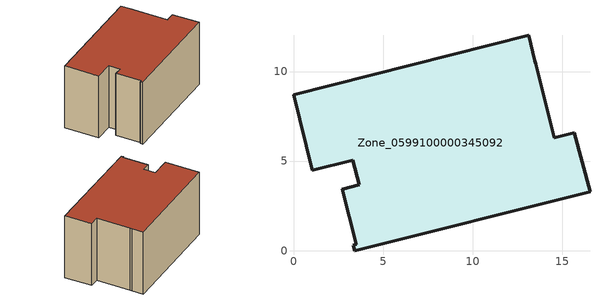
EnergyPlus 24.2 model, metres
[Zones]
Zone_0599100000345092
 floor ground (C_G): 15.66,6.59 16.55,3.29 3.41,0 3.33,0.31 3.49,0.35 2.72,3.43 3.67,3.67 3.32,5.05 1.05,4.48 0,8.71 13.13,12.02 13.48,10.61 13.53,10.43 14.55,6.31 z0
 wall outside (C_F): 16.55,3.29 15.66,6.59 14.55,6.31 13.53,10.43 13.48,10.61 13.13,12.02 0,8.71 1.05,4.48 3.32,5.05 3.67,3.67 2.72,3.43 3.49,0.35 3.33,0.31 3.41,0 16.55,3.29 z0:8.32
 roof outside (C_R): 13.48,10.61 13.13,12.02 0,8.71 1.05,4.48 3.32,5.05 3.67,3.67 2.72,3.43 3.49,0.35 3.33,0.31 3.41,0 16.55,3.29 15.66,6.59 14.55,6.31 13.53,10.43 z8.32
[BUILDING]
Pand.0599100000345092: North Axis=0; Terrain=City; Loads Convergence Tolerance Value=0.04; Temperature Convergence Tolerance Value=0.4; Solar Distribution=FullExterior; Maximum Number of Warmup Days=25; Minimum Number of Warmup Days=1
[Site:Location]
Rotterdam.The.Hague.AP_ZH_NLD Design_Conditions: Latitude=51.96; Longitude=4.45; Time Zone=1; Elevation=-4.5
[SITE:GROUNDTEMPERATURE:BUILDINGSURFACE]
18, 18, 18, 18, 18, 18, 18, 18, 18, 18, 18, 18
[MATERIAL] Thermal Absorptance=0.9; Solar Absorptance=0.7; Visible Absorptance=0.7
Name | Roughness | Thickness | Conductivity | Density | Specific Heat
G.TC.1992-2005 | MediumSmooth | 0.15 | 0.06 | 540 | 1210
F.TC.1992-2005 | Rough | 0.3 | 0.12 | 1920 | 840
R.TC.1992-2005 | MediumRough | 0.2 | 0.08 | 1500 | 1000
[CONSTRUCTION]
C_G: G.TC.1992-2005
C_F: F.TC.1992-2005
C_R: R.TC.1992-2005
[ZONE]
Zone_0599100000345092: Type=1; Multiplier=1; Ceiling Height=Autocalculate; Volume=Autocalculate; Floor Area=autocalculate; Part of Total Floor Area=Yes
[ZONEINFILTRATION:DESIGNFLOWRATE]
Infil_Zone_0599100000345092: Zone or ZoneList or Space or SpaceList=Zone_0599100000345092; Schedule=AlwaysOn; Design Flow Rate Calculation Method=Flow/Area; Flow Rate per Floor Area=0.0015; Constant Term Coefficient=1; Temperature Term Coefficient=0; Velocity Term Coefficient=0; Velocity Squared Term Coefficient=0
[HVACTEMPLATE:ZONE:IDEALLOADSAIRSYSTEM]
Zone_0599100000345092: Maximum Heating Supply Air Temperature=50; Minimum Cooling Supply Air Temperature=13; Maximum Heating Supply Air Humidity Ratio=0.0156; Minimum Cooling Supply Air Humidity Ratio=0.0077; Heating Limit=NoLimit; Cooling Limit=NoLimit; Dehumidification Control Type=ConstantSensibleHeatRatio; Cooling Sensible Heat Ratio=0.7; Dehumidification Setpoint=60; Humidification Control Type=None; Humidification Setpoint=30; Outdoor Air Method=None; Outdoor Air Flow Rate per Person=0.00944; Outdoor Air Flow Rate per Zone Floor Area=0; Outdoor Air Flow Rate per Zone=0; Demand Controlled Ventilation Type=None; Outdoor Air Economizer Type=NoEconomizer; Heat Recovery Type=None; Sensible Heat Recovery Effectiveness=0.7; Latent Heat Recovery Effectiveness=0.65
[ZONECONTROL:THERMOSTAT]
ThermostatControl_Zone_0599100000345092: Zone or ZoneList=Zone_0599100000345092; Control Type Schedule=DualSetpointControlType; Control 1=Thermostat_Zone_0599100000345092; Temperature Difference Between Cutout And Setpoint=0
[THERMOSTATSETPOINT:DUALSETPOINT]
Thermostat_Zone_0599100000345092: Heating Setpoint Temperature Schedule=HeatingSetpoint_Zone_0599100000345092; Cooling Setpoint Temperature Schedule=CoolingSetpoint_Zone_0599100000345092
[SCHEDULE:COMPACT]
HeatingSetpoint_Zone_0599100000345092: Through: 12/31, For: AllDays, Until: 24:00, 21
CoolingSetpoint_Zone_0599100000345092: Through: 12/31, For: AllDays, Until: 24:00, 24
DualSetpointControlType: Through: 12/31, For: AllDays, Until: 24:00, 4
AlwaysOn: Through: 12/31, For: AllDays, Until: 24:00, 1
